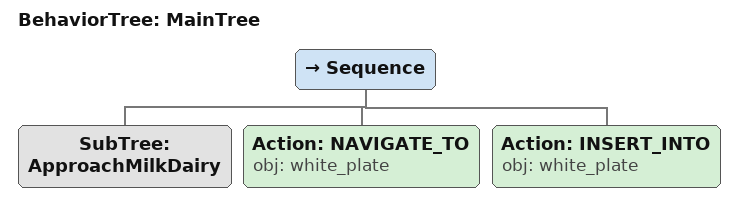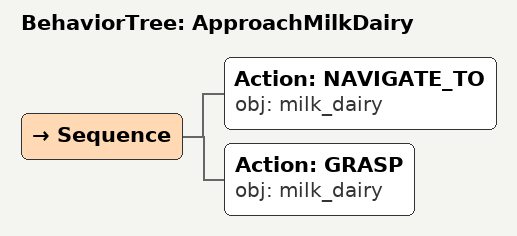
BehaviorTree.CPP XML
<root main_tree_to_execute="MainTree">
  <BehaviorTree ID="MainTree">
    <Sequence>
      <!-- Execute subtree ApproachMilkDairy -->
      <SubTree ID="ApproachMilkDairy" />
      <!-- Navigate to white_plate -->
      <Action ID="NAVIGATE_TO" obj="white_plate" />
      <!-- Insert into white_plate -->
      <Action ID="INSERT_INTO" obj="white_plate" />
    </Sequence>
  </BehaviorTree>
  <!-- Subtree definition ApproachMilkDairy -->
  <BehaviorTree ID="ApproachMilkDairy">
    <Sequence>
      <!-- Navigate to milk_dairy -->
      <Action ID="NAVIGATE_TO" obj="milk_dairy" />
      <!-- Grasp milk_dairy -->
      <Action ID="GRASP" obj="milk_dairy" />
    </Sequence>
  </BehaviorTree>
</root>
